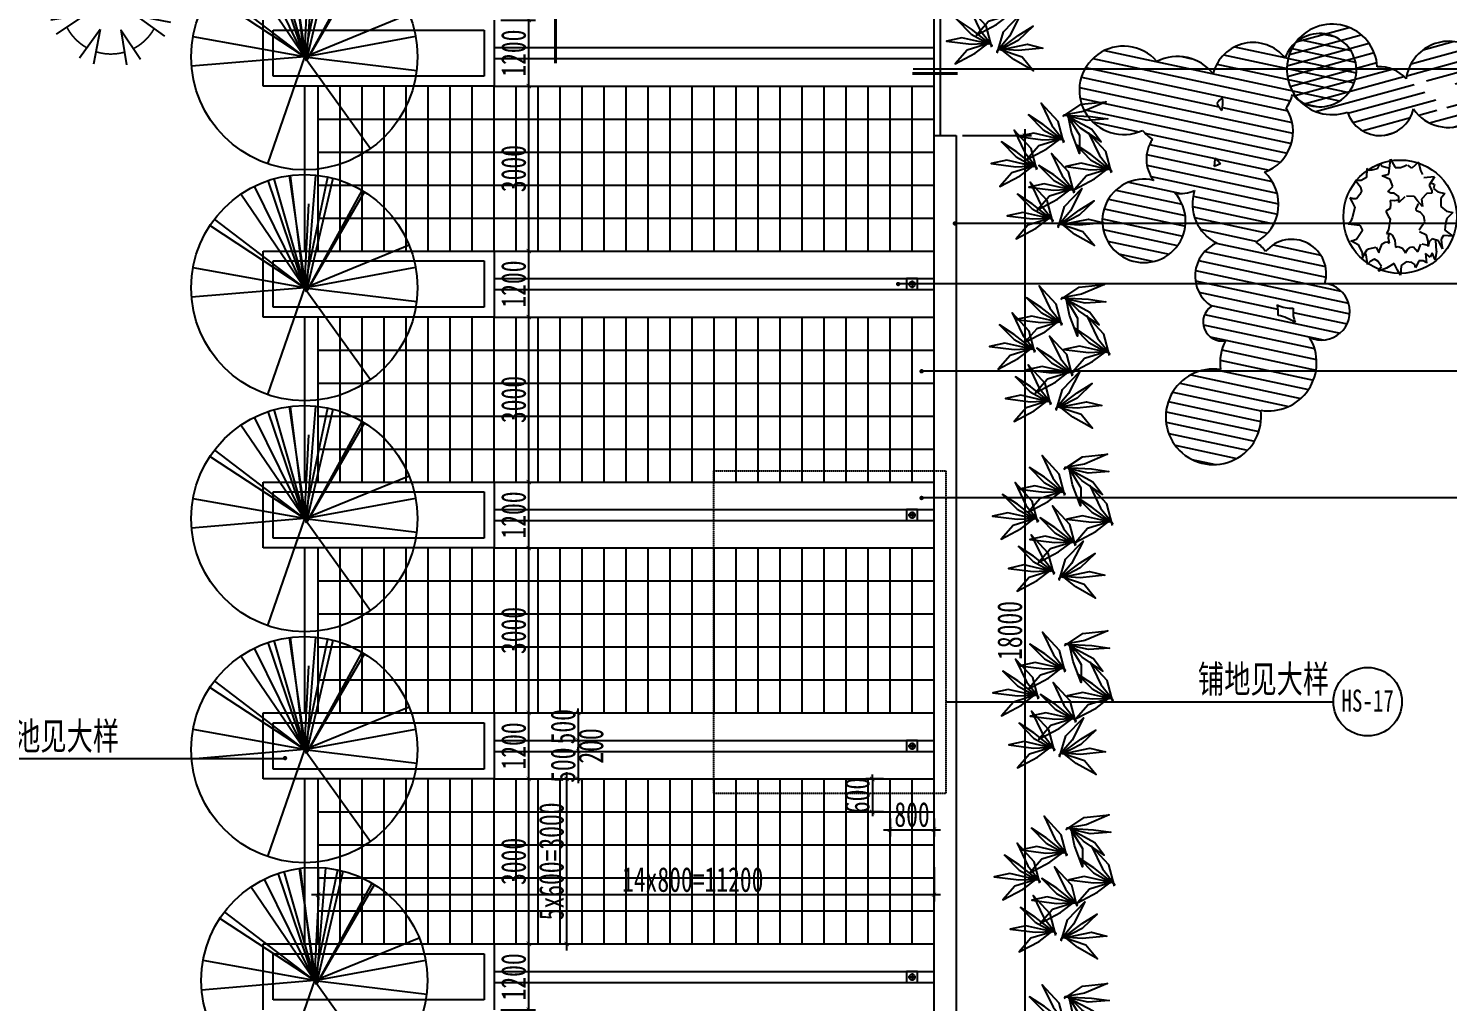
# Model space of a CAD drawing. Extents: x 225307 to 340959, y 27372 to 84205.
# Drawn here: x 238249 to 264059, y 50151 to 67851 of the extents above; entities that cross this region are included whole.
import ezdxf
from ezdxf.enums import TextEntityAlignment as Align

# ---------------------------------------------------------------- set-up
doc = ezdxf.new("R2010")
doc.units = 0
doc.header["$MEASUREMENT"] = 0
for name, pattern in [('CONTINOUS', [0]), ('DASHED', [0.75, 0.5, -0.25]), ('DASHED2', [0.375, 0.25, -0.125])]:
    doc.linetypes.add(name, pattern=pattern)
doc.layers.get('0').update_dxf_attribs({"linetype": 'CONTINUOUS'})
doc.layers.get('DEFPOINTS').update_dxf_attribs({"linetype": 'DASHED'})
for name, color, linetype in [('3', 7, 'CONTINUOUS'), ('4', 4, 'CONTINUOUS'), ('A绿-1', 94, 'CONTINUOUS'), ('DIM1', 4, 'CONTINUOUS'), ('JU', 4, 'CONTINUOUS'), ('LAYER4', 4, 'CONTINUOUS'), ('PH', 8, 'CONTINUOUS'), ('TOILET', 133, 'CONTINUOUS'), ('TREE', 3, 'CONTINUOUS'), ('TREE1', 93, 'CONTINUOUS'), ('道路', 3, 'CONTINUOUS')]:
    doc.layers.add(name, color=color, linetype=linetype)
doc.styles.add('DIM_FONT', font='@SimSun.ttf', dxfattribs={"width": 0.8})
doc.styles.add('宋体', font='SimSun.ttf', dxfattribs={"width": 0.7})
doc.dimstyles.new('NORMAL', dxfattribs={"dimtxt": 300, "dimasz": 1, "dimexe": 250, "dimexo": 300, "dimgap": 150, "dimtad": 1, "dimdec": 0, "dimzin": 0, "dimtxsty": 'DIM_FONT', "dimblk": '_DIMX', "dimblk1": 'ARCHTICK', "dimblk2": 'ARCHTICK', "dimcen": 0.09, "dimdle": 20, "dimclrd": 4, "dimclre": 4, "dimclrt": 7, "dimazin": 3, "dimtfac": 1, "dimtdec": 0, "dimtix": 1, "dimtmove": 0, "dimatfit": 3, "dimtolj": 1, "dimtzin": 0})

# ---------------------------------------------------------------- blocks, each defined once
blk = doc.blocks.new('_ARCHTICK')
at = {"color": 0, "linetype": 'BYBLOCK', "const_width": 0.15}
blk.add_lwpolyline([(-0.5, -0.5), (0.5, 0.5)], dxfattribs=at)
blk = doc.blocks.new('*D113')
at = {"color": 8, "linetype": 'BYBLOCK'}
for p, q in [((246839, 68001), (247469, 68001)), ((247349, 66681), (247349, 68121)), ((246839, 66801), (247469, 66801))]:
    blk.add_line(p, q, dxfattribs=at)
at = {"layer": 'DEFPOINTS', "color": 0, "linetype": 'BYBLOCK'}
for p in [(246719, 68001, 7947), (247349, 68001), (246719, 66801, 7947)]:
    blk.add_point(p, dxfattribs=at)
at = {"color": 8, "linetype": 'BYBLOCK', "xscale": 80, "yscale": 80, "zscale": 80}
for p, rotation in [((247349, 68001), 90), ((247349, 66801), 270)]:
    blk.add_blockref('_ARCHTICK', p, dxfattribs=dict(at, rotation=rotation))
at = {"color": 4, "linetype": 'BYBLOCK', "insert": (247074, 67401), "char_height": 450, "attachment_point": 5, "rotation": 90, "style": '宋体'}
blk.add_mtext('\\A1;1200', dxfattribs=at)
blk = doc.blocks.new('_DIMX')
blk.add_line((-150, 0), (150, 0))
at = {"const_width": 50}
blk.add_lwpolyline([(-70, -70), (70, 70)], dxfattribs=at)
blk = doc.blocks.new('*D114')
at = {"color": 8, "linetype": 'BYBLOCK'}
for p, q in [((247349, 63681), (247349, 66921)), ((246839, 66801), (247469, 66801)), ((246839, 63801), (247469, 63801))]:
    blk.add_line(p, q, dxfattribs=at)
at = {"layer": 'DEFPOINTS', "color": 0, "linetype": 'BYBLOCK'}
for p in [(246719, 66801, 7947), (247349, 66801), (246719, 63801, 7947)]:
    blk.add_point(p, dxfattribs=at)
at = {"color": 8, "linetype": 'BYBLOCK', "xscale": 80, "yscale": 80, "zscale": 80}
for p, rotation in [((247349, 66801), 90), ((247349, 63801), 270)]:
    blk.add_blockref('_ARCHTICK', p, dxfattribs=dict(at, rotation=rotation))
at = {"color": 4, "linetype": 'BYBLOCK', "insert": (247074, 65301), "char_height": 450, "attachment_point": 5, "rotation": 90, "style": '宋体'}
blk.add_mtext('\\A1;3000', dxfattribs=at)
blk = doc.blocks.new('*D115')
at = {"color": 8, "linetype": 'BYBLOCK'}
for p, q in [((246839, 63801), (247469, 63801)), ((247349, 62481), (247349, 63921)), ((246839, 62601), (247469, 62601))]:
    blk.add_line(p, q, dxfattribs=at)
at = {"layer": 'DEFPOINTS', "color": 0, "linetype": 'BYBLOCK'}
for p in [(246719, 63801, 7947), (247349, 63801), (246719, 62601, 7947)]:
    blk.add_point(p, dxfattribs=at)
at = {"color": 8, "linetype": 'BYBLOCK', "xscale": 80, "yscale": 80, "zscale": 80}
for p, rotation in [((247349, 63801), 90), ((247349, 62601), 270)]:
    blk.add_blockref('_ARCHTICK', p, dxfattribs=dict(at, rotation=rotation))
at = {"color": 4, "linetype": 'BYBLOCK', "insert": (247074, 63201), "char_height": 450, "attachment_point": 5, "rotation": 90, "style": '宋体'}
blk.add_mtext('\\A1;1200', dxfattribs=at)
blk = doc.blocks.new('*D123')
at = {"color": 8, "linetype": 'BYBLOCK'}
for p, q in [((253919, 53481), (253919, 53157)), ((254719, 53481), (254719, 53157)), ((253799, 53277), (254839, 53277))]:
    blk.add_line(p, q, dxfattribs=at)
at = {"layer": 'DEFPOINTS', "color": 0, "linetype": 'BYBLOCK'}
for p in [(253919, 53601, 7947), (254719, 53601, 7947), (254719, 53277)]:
    blk.add_point(p, dxfattribs=at)
at = {"color": 8, "linetype": 'BYBLOCK', "xscale": 80, "yscale": 80, "zscale": 80, "rotation": 180}
blk.add_blockref('_ARCHTICK', (253919, 53277), dxfattribs=at)
at = {"color": 8, "linetype": 'BYBLOCK', "xscale": 80, "yscale": 80, "zscale": 80}
blk.add_blockref('_ARCHTICK', (254719, 53277), dxfattribs=at)
at = {"color": 4, "linetype": 'BYBLOCK', "insert": (254319, 53552), "char_height": 450, "attachment_point": 5, "style": '宋体'}
blk.add_mtext('\\A1;800', dxfattribs=at)
blk = doc.blocks.new('*D124')
at = {"color": 8, "linetype": 'BYBLOCK'}
for p, q in [((248249, 54701), (248249, 54781)), ((248058, 54701), (248369, 54701)), ((248249, 54701), (248249, 54201)), ((248058, 54201), (248369, 54201)), ((248249, 54201), (248249, 54121))]:
    blk.add_line(p, q, dxfattribs=at)
at = {"layer": 'DEFPOINTS', "color": 0, "linetype": 'BYBLOCK'}
for p in [(247938, 54701, 7947), (247938, 54201, 7947), (248249, 54201)]:
    blk.add_point(p, dxfattribs=at)
at = {"color": 8, "linetype": 'BYBLOCK', "xscale": 80, "yscale": 80, "zscale": 80}
for p, rotation in [((248249, 54701), 270), ((248249, 54201), 90)]:
    blk.add_blockref('_ARCHTICK', p, dxfattribs=dict(at, rotation=rotation))
at = {"color": 4, "linetype": 'BYBLOCK', "insert": (247974, 54451), "char_height": 450, "attachment_point": 5, "rotation": 90, "style": '宋体'}
blk.add_mtext('\\A1;500', dxfattribs=at)
blk = doc.blocks.new('*D125')
at = {"color": 8, "linetype": 'BYBLOCK'}
for p, q in [((248249, 55021), (248249, 54581)), ((248058, 54901), (248369, 54901)), ((248058, 54701), (248369, 54701))]:
    blk.add_line(p, q, dxfattribs=at)
at = {"layer": 'DEFPOINTS', "color": 0, "linetype": 'BYBLOCK'}
for p in [(247938, 54901, 7947), (247938, 54701, 7947), (248249, 54701)]:
    blk.add_point(p, dxfattribs=at)
at = {"color": 8, "linetype": 'BYBLOCK', "xscale": 80, "yscale": 80, "zscale": 80}
for p, rotation in [((248249, 54901), 90), ((248249, 54701), 270)]:
    blk.add_blockref('_ARCHTICK', p, dxfattribs=dict(at, rotation=rotation))
at = {"color": 4, "linetype": 'BYBLOCK', "insert": (248482, 54801), "char_height": 450, "attachment_point": 5, "rotation": 90, "style": '宋体'}
blk.add_mtext('\\A1;200', dxfattribs=at)
blk = doc.blocks.new('*D126')
at = {"color": 8, "linetype": 'BYBLOCK'}
for p, q in [((248001, 55401), (248369, 55401)), ((248249, 55401), (248249, 55481)), ((248249, 55401), (248249, 54901)), ((248058, 54901), (248369, 54901)), ((248249, 54901), (248249, 54821))]:
    blk.add_line(p, q, dxfattribs=at)
at = {"layer": 'DEFPOINTS', "color": 0, "linetype": 'BYBLOCK'}
for p in [(247881, 55401, 7947), (247938, 54901, 7947), (248249, 54901)]:
    blk.add_point(p, dxfattribs=at)
at = {"color": 8, "linetype": 'BYBLOCK', "xscale": 80, "yscale": 80, "zscale": 80}
for p, rotation in [((248249, 55401), 270), ((248249, 54901), 90)]:
    blk.add_blockref('_ARCHTICK', p, dxfattribs=dict(at, rotation=rotation))
at = {"color": 4, "linetype": 'BYBLOCK', "insert": (247974, 55151), "char_height": 450, "attachment_point": 5, "rotation": 90, "style": '宋体'}
blk.add_mtext('\\A1;500', dxfattribs=at)
blk = doc.blocks.new('*D127')
at = {"color": 8, "linetype": 'BYBLOCK'}
for p, q in [((247959, 54201), (248157, 54201)), ((248037, 54321), (248037, 51081)), ((247959, 51201), (248157, 51201))]:
    blk.add_line(p, q, dxfattribs=at)
at = {"layer": 'DEFPOINTS', "color": 0, "linetype": 'BYBLOCK'}
for p in [(247839, 54201, 7947), (247839, 51201, 7947), (248037, 51201)]:
    blk.add_point(p, dxfattribs=at)
at = {"color": 8, "linetype": 'BYBLOCK', "xscale": 80, "yscale": 80, "zscale": 80}
for p, rotation in [((248037, 54201), 90), ((248037, 51201), 270)]:
    blk.add_blockref('_ARCHTICK', p, dxfattribs=dict(at, rotation=rotation))
at = {"color": 4, "linetype": 'BYBLOCK', "insert": (247762, 52701), "char_height": 450, "attachment_point": 5, "rotation": 90, "style": '宋体'}
blk.add_mtext('\\A1;5x600=3000', dxfattribs=at)
blk = doc.blocks.new('*D128')
at = {"color": 8, "linetype": 'BYBLOCK'}
for p, q in [((253799, 54201), (253478, 54201)), ((253598, 54201), (253598, 54281)), ((253598, 54201), (253598, 53601)), ((253799, 53601), (253478, 53601)), ((253598, 53601), (253598, 53521))]:
    blk.add_line(p, q, dxfattribs=at)
at = {"layer": 'DEFPOINTS', "color": 0, "linetype": 'BYBLOCK'}
for p in [(253919, 54201, 7947), (253598, 53601), (253919, 53601, 7947)]:
    blk.add_point(p, dxfattribs=at)
at = {"color": 8, "linetype": 'BYBLOCK', "xscale": 80, "yscale": 80, "zscale": 80}
for p, rotation in [((253598, 54201), 270), ((253598, 53601), 90)]:
    blk.add_blockref('_ARCHTICK', p, dxfattribs=dict(at, rotation=rotation))
at = {"color": 4, "linetype": 'BYBLOCK', "insert": (253323, 53901), "char_height": 450, "attachment_point": 5, "rotation": 90, "style": '宋体'}
blk.add_mtext('\\A1;600', dxfattribs=at)
blk = doc.blocks.new('*D129')
at = {"color": 8, "linetype": 'BYBLOCK'}
for p, q in [((247349, 58281), (247349, 59721)), ((246839, 59601), (247469, 59601)), ((246839, 58401), (247469, 58401))]:
    blk.add_line(p, q, dxfattribs=at)
at = {"layer": 'DEFPOINTS', "color": 0, "linetype": 'BYBLOCK'}
for p in [(246719, 59601, 7947), (247349, 59601), (246719, 58401, 7947)]:
    blk.add_point(p, dxfattribs=at)
at = {"color": 8, "linetype": 'BYBLOCK', "xscale": 80, "yscale": 80, "zscale": 80}
for p, rotation in [((247349, 59601), 90), ((247349, 58401), 270)]:
    blk.add_blockref('_ARCHTICK', p, dxfattribs=dict(at, rotation=rotation))
at = {"color": 4, "linetype": 'BYBLOCK', "insert": (247074, 59001), "char_height": 450, "attachment_point": 5, "rotation": 90, "style": '宋体'}
blk.add_mtext('\\A1;1200', dxfattribs=at)
blk = doc.blocks.new('*D130')
at = {"color": 8, "linetype": 'BYBLOCK'}
for p, q in [((246839, 58401), (247469, 58401)), ((247349, 55281), (247349, 58521)), ((246839, 55401), (247469, 55401))]:
    blk.add_line(p, q, dxfattribs=at)
at = {"layer": 'DEFPOINTS', "color": 0, "linetype": 'BYBLOCK'}
for p in [(246719, 58401, 7947), (247349, 58401), (246719, 55401, 7947)]:
    blk.add_point(p, dxfattribs=at)
at = {"color": 8, "linetype": 'BYBLOCK', "xscale": 80, "yscale": 80, "zscale": 80}
for p, rotation in [((247349, 58401), 90), ((247349, 55401), 270)]:
    blk.add_blockref('_ARCHTICK', p, dxfattribs=dict(at, rotation=rotation))
at = {"color": 4, "linetype": 'BYBLOCK', "insert": (247074, 56901), "char_height": 450, "attachment_point": 5, "rotation": 90, "style": '宋体'}
blk.add_mtext('\\A1;3000', dxfattribs=at)
blk = doc.blocks.new('*D131')
at = {"color": 8, "linetype": 'BYBLOCK'}
for p, q in [((247349, 54081), (247349, 55521)), ((246839, 55401), (247469, 55401)), ((246839, 54201), (247469, 54201))]:
    blk.add_line(p, q, dxfattribs=at)
at = {"layer": 'DEFPOINTS', "color": 0, "linetype": 'BYBLOCK'}
for p in [(246719, 55401, 7947), (247349, 55401), (246719, 54201, 7947)]:
    blk.add_point(p, dxfattribs=at)
at = {"color": 8, "linetype": 'BYBLOCK', "xscale": 80, "yscale": 80, "zscale": 80}
for p, rotation in [((247349, 55401), 90), ((247349, 54201), 270)]:
    blk.add_blockref('_ARCHTICK', p, dxfattribs=dict(at, rotation=rotation))
at = {"color": 4, "linetype": 'BYBLOCK', "insert": (247074, 54801), "char_height": 450, "attachment_point": 5, "rotation": 90, "style": '宋体'}
blk.add_mtext('\\A1;1200', dxfattribs=at)
blk = doc.blocks.new('*D132')
at = {"color": 8, "linetype": 'BYBLOCK'}
for p, q in [((246839, 54201), (247469, 54201)), ((247349, 51081), (247349, 54321)), ((246839, 51201), (247469, 51201))]:
    blk.add_line(p, q, dxfattribs=at)
at = {"layer": 'DEFPOINTS', "color": 0, "linetype": 'BYBLOCK'}
for p in [(246719, 54201, 7947), (247349, 54201), (246719, 51201, 7947)]:
    blk.add_point(p, dxfattribs=at)
at = {"color": 8, "linetype": 'BYBLOCK', "xscale": 80, "yscale": 80, "zscale": 80}
for p, rotation in [((247349, 54201), 90), ((247349, 51201), 270)]:
    blk.add_blockref('_ARCHTICK', p, dxfattribs=dict(at, rotation=rotation))
at = {"color": 4, "linetype": 'BYBLOCK', "insert": (247074, 52701), "char_height": 450, "attachment_point": 5, "rotation": 90, "style": '宋体'}
blk.add_mtext('\\A1;3000', dxfattribs=at)
blk = doc.blocks.new('*D133')
at = {"color": 8, "linetype": 'BYBLOCK'}
for p, q in [((246839, 51201), (247469, 51201)), ((247349, 49881), (247349, 51321)), ((246839, 50001), (247469, 50001))]:
    blk.add_line(p, q, dxfattribs=at)
at = {"layer": 'DEFPOINTS', "color": 0, "linetype": 'BYBLOCK'}
for p in [(246719, 51201, 7947), (247349, 51201), (246719, 50001, 7947)]:
    blk.add_point(p, dxfattribs=at)
at = {"color": 8, "linetype": 'BYBLOCK', "xscale": 80, "yscale": 80, "zscale": 80}
for p, rotation in [((247349, 51201), 90), ((247349, 50001), 270)]:
    blk.add_blockref('_ARCHTICK', p, dxfattribs=dict(at, rotation=rotation))
at = {"color": 4, "linetype": 'BYBLOCK', "insert": (247074, 50601), "char_height": 450, "attachment_point": 5, "rotation": 90, "style": '宋体'}
blk.add_mtext('\\A1;1200', dxfattribs=at)
blk = doc.blocks.new('*D134')
at = {"color": 8, "linetype": 'BYBLOCK'}
for p, q in [((247349, 59481), (247349, 62721)), ((246839, 62601), (247469, 62601)), ((246839, 59601), (247469, 59601))]:
    blk.add_line(p, q, dxfattribs=at)
at = {"layer": 'DEFPOINTS', "color": 0, "linetype": 'BYBLOCK'}
for p in [(246719, 62601, 7947), (247349, 62601), (246719, 59601, 7947)]:
    blk.add_point(p, dxfattribs=at)
at = {"color": 8, "linetype": 'BYBLOCK', "xscale": 80, "yscale": 80, "zscale": 80}
for p, rotation in [((247349, 62601), 90), ((247349, 59601), 270)]:
    blk.add_blockref('_ARCHTICK', p, dxfattribs=dict(at, rotation=rotation))
at = {"color": 4, "linetype": 'BYBLOCK', "insert": (247074, 61101), "char_height": 450, "attachment_point": 5, "rotation": 90, "style": '宋体'}
blk.add_mtext('\\A1;3000', dxfattribs=at)
blk = doc.blocks.new('*D135')
at = {"color": 8, "linetype": 'BYBLOCK'}
for p, q in [((255239, 65901), (256493, 65901)), ((256373, 66021), (256373, 47781)), ((255239, 47901), (256493, 47901))]:
    blk.add_line(p, q, dxfattribs=at)
at = {"layer": 'DEFPOINTS', "color": 0, "linetype": 'BYBLOCK'}
for p in [(255119, 65901), (255119, 47901), (256373, 47901)]:
    blk.add_point(p, dxfattribs=at)
at = {"color": 8, "linetype": 'BYBLOCK', "xscale": 80, "yscale": 80, "zscale": 80}
for p, rotation in [((256373, 65901), 90), ((256373, 47901), 270)]:
    blk.add_blockref('_ARCHTICK', p, dxfattribs=dict(at, rotation=rotation))
at = {"color": 4, "linetype": 'BYBLOCK', "insert": (256098, 56901), "char_height": 450, "attachment_point": 5, "rotation": 90, "style": '宋体'}
blk.add_mtext('\\A1;18000', dxfattribs=at)
blk = doc.blocks.new('*D136')
at = {"color": 8, "linetype": 'BYBLOCK'}
for p, q in [((243519, 52581), (243519, 51974)), ((254719, 52595), (254719, 51974)), ((254839, 52094), (243399, 52094))]:
    blk.add_line(p, q, dxfattribs=at)
at = {"layer": 'DEFPOINTS', "color": 0, "linetype": 'BYBLOCK'}
for p in [(243519, 52701, 520), (254719, 52715), (243519, 52094)]:
    blk.add_point(p, dxfattribs=at)
at = {"color": 8, "linetype": 'BYBLOCK', "xscale": 80, "yscale": 80, "zscale": 80, "rotation": 180}
blk.add_blockref('_ARCHTICK', (243519, 52094), dxfattribs=at)
at = {"color": 8, "linetype": 'BYBLOCK', "xscale": 80, "yscale": 80, "zscale": 80}
blk.add_blockref('_ARCHTICK', (254719, 52094), dxfattribs=at)
at = {"color": 4, "linetype": 'BYBLOCK', "insert": (250331, 52369), "char_height": 450, "attachment_point": 5, "style": '宋体'}
blk.add_mtext('\\A1;14x800=11200', dxfattribs=at)
blk = doc.blocks.new('A$C015F62C0')
at = {"layer": 'TREE', "color": 116}
for points in [[(768, 2361), (957, 2716), (1337, 2972), (1052, 2618), (769, 2393), (1208, 2599), (1510, 2709), (1190, 2506), (837, 2409), (1341, 2406), (1601, 2282), (1151, 2329), (826, 2422), (1196, 2204), (1351, 1912), (1041, 2184), (841, 2425)], [(1008, 1947), (734, 2242), (301, 2392), (668, 2123), (999, 1978), (522, 2064), (202, 2092), (563, 1979), (929, 1975), (443, 1843), (223, 1657), (646, 1818), (937, 1991), (635, 1685), (559, 1364), (790, 1706), (921, 1991)], [(2028, 1874), (1754, 2169), (1321, 2319), (1688, 2050), (2019, 1905), (1542, 1991), (1222, 2020), (1583, 1907), (1949, 1903), (1463, 1770), (1243, 1584), (1666, 1746), (1957, 1918), (1655, 1613), (1580, 1291), (1810, 1633), (1941, 1918)], [(807, 1283), (533, 1578), (100, 1728), (466, 1459), (798, 1314), (320, 1400), (0, 1429), (362, 1316), (728, 1312), (242, 1180), (22, 993), (445, 1155), (735, 1328), (433, 1022), (358, 700), (589, 1043), (720, 1327)], [(1608, 1229), (1334, 1524), (901, 1673), (1267, 1405), (1599, 1259), (1121, 1346), (801, 1374), (1163, 1261), (1529, 1257), (1043, 1125), (823, 939), (1246, 1100), (1536, 1273), (1235, 967), (1159, 646), (1390, 988), (1521, 1273)], [(1645, 535), (1563, 929), (1690, 1369), (1698, 914), (1625, 560), (1831, 999), (1992, 1277), (1875, 917), (1667, 615), (2056, 936), (2335, 1008), (1959, 756), (1650, 619), (2074, 689), (2380, 564), (1968, 574), (1660, 631)], [(1511, 583), (1236, 878), (803, 1028), (1170, 759), (1502, 614), (1024, 700), (704, 729), (1066, 616), (1432, 612), (945, 479), (726, 293), (1149, 455), (1439, 627), (1137, 322), (1062, 0), (1292, 342), (1423, 627)]]:
    blk.add_lwpolyline(points, dxfattribs=at)
blk = doc.blocks.new('TREE1')
at = {"layer": 'TREE', "ltscale": 200}
for p, q in [((197, 118), (958, 4309)), ((197, 118), (-2794, 3151)), ((197, 118), (4336, 1122)), ((197, 118), (-4060, -22)), ((197, 118), (-3825, -1286)), ((197, 118), (-3452, -2079)), ((100, 256), (-1487, -3794)), ((100, 256), (-1393, -3833)), ((100, 256), (-246, -4118)), ((197, 118), (-38, -4135)), ((100, 256), (424, -4135)), ((100, 256), (1951, -3763)), ((100, 256), (1398, -3968)), ((197, 118), (1366, -3977)), ((197, 118), (2162, -3661)), ((197, 118), (2642, -3369)), ((197, 118), (3937, -1920)), ((197, 118), (4071, -1651)), ((197, 118), (519, -3021)), ((197, 118), (4455, 17)), ((197, 118), (3103, -2995))]:
    blk.add_line(p, q, dxfattribs=at)
blk.add_circle((197, 118), 4259, dxfattribs=at)
blk = doc.blocks.new('T-7')
at = {"layer": 'TREE', "ltscale": 200, "xscale": 0.4020618556701031, "yscale": 0.4020618556701031, "zscale": 0.4020618556701031, "rotation": 199.2879054791862}
blk.add_blockref('TREE1', (4, 110), dxfattribs=at)
blk = doc.blocks.new('A$C2CEB34E2')
at = {"layer": 'TREE1', "xscale": 1.32, "yscale": 1.32, "zscale": 1.32}
blk.add_blockref('T-7', (2330, 2206), dxfattribs=at)
blk = doc.blocks.new('A$C01B515A7')
at = {"layer": '3', "color": 8}
for p, q in [((409, 204, 17315), (0, 204, 17315)), ((204, 409, 17315), (204, 0, 17315))]:
    blk.add_line(p, q, dxfattribs=at)
blk.add_circle((204, 204, 17315), 154, dxfattribs=at)
blk = doc.blocks.new('A$C434820D8')
at = {"layer": 'PH', "color": 2, "linetype": 'CONTINOUS', "const_width": 10}
blk.add_lwpolyline([(5, 10, 1), (15, 10, 1)], format="xyb", close=True, dxfattribs=at)
blk = doc.blocks.new('树-枫1')
for p, q in [((0, 412), (-115, 935)), ((0, 412), (115, 935)), ((-291, 291), (-580, 742)), ((291, 291), (580, 742)), ((-291, 291), (-742, 580)), ((291, 291), (742, 580)), ((-412, 0), (-935, 115)), ((-412, 0), (-935, -115)), ((412, 0), (935, 115)), ((412, 0), (935, -115)), ((-291, -291), (-742, -580)), ((-291, -291), (-580, -742)), ((0, -412), (-115, -935)), ((0, -412), (115, -935)), ((291, -291), (580, -742)), ((291, -291), (742, -580))]:
    blk.add_line(p, q)
at = {"const_width": 25}
for points in [[(-74, 746, 0.148333), (-476, 580, 0.148333)], [(476, 580, 0.148333), (74, 746)], [(-580, 476, 0.148333), (-746, 74, 0.148333)], [(746, 74, 0.148333), (580, 476, 0.148333)], [(-746, -74, 0.148333), (-580, -476, 0.148333)], [(580, -476, 0.148333), (746, -74, 0.148333)], [(-476, -580, 0.148333), (-74, -746, 0.148333)], [(74, -746, 0.148333), (476, -580, 0.148333)]]:
    blk.add_lwpolyline(points, format="xyb", dxfattribs=at)
blk.add_circle((0, 0), 82.3)
blk = doc.blocks.new('039')
at = {"layer": 'A绿-1', "color": 0}
for p, q in [((-395, 756), (-338, 882)), ((-338, 882), (-256, 786)), ((-101, 756), (11, 847)), ((11, 847), (60, 968)), ((60, 968), (155, 831)), ((372, 746), (518, 880)), ((518, 880), (467, 705)), ((-729, 536), (-710, 740)), ((-704, 746), (-562, 610)), ((-609, 644), (-562, 715)), ((-562, 610), (-442, 644)), ((-555, 715), (-480, 685)), ((-480, 685), (-395, 756)), ((-442, 644), (-397, 637)), ((-397, 637), (-404, 533)), ((-385, 665), (-385, 665)), ((-256, 786), (-101, 756)), ((155, 831), (245, 782)), ((245, 782), (372, 746)), ((467, 705), (533, 644)), ((552, 584), (495, 472)), ((533, 644), (618, 634)), ((722, 634), (552, 584)), ((618, 634), (722, 634)), ((-1044, 492), (-877, 498)), ((-1044, 492), (-951, 338)), ((-951, 338), (-1027, 270)), ((-877, 498), (-792, 523)), ((-404, 533), (-319, 411)), ((-404, 533), (-404, 533)), ((-300, 330), (-395, 279)), ((-319, 411), (-168, 401)), ((-168, 401), (-300, 330)), ((-215, 320), (-243, 330)), ((-149, 269), (-215, 320)), ((-63, 340), (-111, 269)), ((22, 391), (-63, 340)), ((126, 391), (22, 391)), ((268, 249), (126, 391)), ((401, 371), (306, 249)), ((523, 381), (401, 371)), ((495, 472), (542, 401)), ((628, 360), (523, 381)), ((749, 509), (531, 534)), ((542, 401), (628, 360)), ((552, 249), (599, 360)), ((749, 509), (909, 451)), ((839, 363), (752, 283)), ((752, 283), (944, 270)), ((909, 451), (764, 419)), ((764, 419), (839, 363)), ((-1209, -39), (-1029, 22)), ((-1020, 195), (-1039, 256)), ((-1029, 22), (-1010, 124)), ((-1010, 124), (-1020, 195)), ((-395, 279), (-432, 134)), ((-425, 97), (-338, -39)), ((-111, 269), (-149, 269)), ((690, 140), (554, 233)), ((571, 22), (571, 63)), ((608, -49), (571, 22)), ((572, 72), (690, 140)), ((884, 215), (869, 127)), ((869, 127), (993, 35)), ((927, 40), (873, -15)), ((927, 265), (884, 215)), ((993, 35), (927, 40)), ((-1086, -79), (-1209, -39)), ((-1096, -231), (-1162, -262)), ((-1162, -262), (-1067, -333)), ((-1039, -110), (-1096, -231)), ((-982, -110), (-1086, -79)), ((-925, -130), (-982, -110)), ((-916, -262), (-925, -130)), ((-812, -120), (-916, -262)), ((-670, -99), (-812, -120)), ((-812, -120), (-812, -120)), ((-594, -211), (-670, -99)), ((-670, -99), (-670, -99)), ((-547, -160), (-594, -211)), ((-537, -99), (-547, -160)), ((-452, -18), (-537, -99)), ((-338, -39), (-452, -18)), ((-386, -120), (-405, -201)), ((-405, -201), (-338, -211)), ((-386, -49), (-386, -120)), ((-338, -39), (-338, -39)), ((-338, -211), (-253, -231)), ((-253, -231), (-215, -323)), ((-102, -292), (-45, -272)), ((-45, -272), (154, -343)), ((268, -292), (362, -262)), ((362, -262), (381, -262)), ((381, -262), (514, -272)), ((514, -221), (561, -140)), ((514, -272), (514, -221)), ((561, -140), (608, -120)), ((665, -99), (608, -49)), ((608, -120), (665, -99)), ((873, -15), (838, -119)), ((838, -119), (896, -231)), ((896, -231), (1079, -277)), ((1079, -277), (970, -319)), ((-1067, -495), (-1115, -536)), ((-1115, -536), (-944, -576)), ((-1067, -333), (-1067, -444)), ((-1067, -444), (-1067, -495)), ((-215, -323), (-168, -312)), ((-168, -312), (-102, -292)), ((154, -343), (220, -394)), ((220, -394), (230, -333)), ((230, -333), (268, -292)), ((305, -373), (239, -343)), ((315, -373), (305, -373)), ((419, -373), (315, -373)), ((381, -414), (419, -373)), ((381, -454), (381, -414)), ((400, -515), (381, -454)), ((523, -596), (400, -515)), ((970, -319), (826, -361)), ((826, -361), (892, -523)), ((892, -523), (919, -690)), ((-944, -576), (-906, -688)), ((-906, -688), (-925, -789)), ((-925, -799), (-783, -728)), ((-925, -789), (-925, -799)), ((-783, -728), (-698, -718)), ((-698, -718), (-641, -769)), ((-641, -769), (-566, -850)), ((447, -647), (561, -617)), ((447, -799), (447, -647)), ((457, -830), (447, -799)), ((580, -941), (457, -830)), ((561, -617), (523, -596)), ((725, -665), (670, -724)), ((670, -724), (698, -819)), ((698, -819), (748, -882)), ((838, -615), (725, -665)), ((919, -690), (838, -615)), ((-575, -911), (-613, -972)), ((-613, -972), (-518, -941)), ((-566, -850), (-575, -911)), ((-518, -941), (-405, -911)), ((-405, -911), (-215, -1002)), ((-405, -911), (-405, -911)), ((-215, -1002), (-158, -1043)), ((-158, -1043), (-111, -1104)), ((-111, -1104), (-45, -880)), ((-45, -880), (69, -850)), ((69, -850), (220, -1002)), ((220, -1114), (324, -982)), ((220, -1002), (239, -1093)), ((239, -1093), (220, -1114)), ((324, -982), (504, -941)), ((504, -941), (608, -951)), ((558, -870), (526, -878)), ((690, -874), (558, -870)), ((608, -951), (580, -941)), ((748, -882), (690, -874))]:
    blk.add_line(p, q, dxfattribs=at)
at = {"layer": 'A绿-1', "color": 0, "width": 0.8, "flags": 9}
for tag, p in [('XSIZE', (-357, 9)), ('XSIZE', (-141, 276)), ('YSIZE', (286, 245)), ('YSIZE', (251, -352))]:
    blk.add_attdef(tag, p, '', height=0.396, dxfattribs=at)
blk = doc.blocks.new('A$C1B213599')
at = {"layer": 'A绿-1'}
blk.add_blockref('039', (1209, 1114), dxfattribs=at)
blk = doc.blocks.new('A$C7FDB0BB0')
at = {"layer": 'TOILET', "color": 4, "xscale": 0.4, "yscale": 0.4, "zscale": 0.4}
blk.add_blockref('A$C1B213599', (0, 0), dxfattribs=at)
blk = doc.blocks.new('A$C5DEB3F6D')
at = {"layer": 'JU', "color": 3}
blk.add_circle((859, 883), 859, dxfattribs=at)
at = {"layer": 'JU', "color": 3, "xscale": 1.92, "yscale": 1.92, "zscale": 1.92, "rotation": 309}
blk.add_blockref('A$C7FDB0BB0', (-321, 1066), dxfattribs=at)

msp = doc.modelspace()

# ---------------------------------------------------------------- hatches: boundary and pattern name
at = {"layer": 'LAYER4'}
h = msp.add_hatch(dxfattribs=at)
h.set_pattern_fill('ANSI31', color=116, scale=1500, angle=-29.63931, style=0)
h.set_pattern_definition([(15.36069, (-2090478.04, -7165.83), (-49.667737, 180.802007), [])])
edge = h.paths.add_edge_path()
edge.add_arc((261958.5, 67105.3), 823.3, 3.08997, 289.66496)
edge.add_arc((262829.7, 66526), 625.6, 198.25113, 346.99128)
edge.add_arc((264082.9, 66832.3), 783.7, 351.54879, 532.6835)
edge.add_arc((265067.7, 66127.6), 625.6, 179.25964, 372.94057)
edge.add_arc((264082.9, 66832.3), 783.7, 214.78962, 297.27498)
edge.add_arc((265710.5, 66892.5), 625.6, 266.96744, 552.94057)
edge.add_arc((262829.7, 66526), 625.6, 40.48184, 94.5038)
h = msp.add_hatch(dxfattribs=at)
h.set_pattern_fill('ANSI31', color=116, scale=1500, angle=-57.0886, style=0)
h.set_pattern_definition([(347.911399, (-1855367.06, 1074006.85), (39.267007, 183.342172), [])])
edge = h.paths.add_edge_path()
edge.add_arc((260519.2, 66846.7), 746.9, 38.30194, 166.08948)
edge.add_arc((259146.6, 66518), 823.3, 38.12353, 117.05116)
edge.add_arc((258165.9, 66723.4), 803.9, 41.04121, 295.30449)
edge.add_arc((259146.6, 66518), 823.3, 219.29454, 236.51998)
edge.add_arc((259205.6, 65473.5), 625.6, 145.10615, 218.18995)
edge.add_arc((258537.2, 64349.4), 758.1, 76.51939, 402.00132)
edge.add_arc((259205.6, 65473.5), 625.6, 260.33076, 293.84629)
edge.add_arc((260202.4, 64654.4), 783.7, 161.64464, 244.13)
edge.add_arc((260124.9, 63346.7), 658, 113.69429, 236.70935)
edge.add_arc((259958.1, 62511.4), 345.2, 124.275, 279.87849)
edge.add_arc((260799.4, 61772), 878.1, 152.95759, 188.34879)
edge.add_arc((259801.2, 60786.3), 868, 81.42447, 367.859)
edge.add_arc((260799.4, 61772), 878.1, 260.93469, 391.49508)
edge.add_arc((261764.4, 62699.8), 516.4, 245.24624, 443.01581)
edge.add_arc((261226.8, 63388.2), 625.6, 343.67597, 499.79559)
edge.add_arc((260229.2, 63443.8), 625.6, 33.82246, 56.41915)
edge.add_arc((260202.4, 64654.4), 783.7, 298.40381, 407.70625)
edge.add_arc((260459.2, 65974.8), 788.5, 290.07396, 392.97079)
edge.add_arc((260519.2, 66846.7), 746.9, 323.63869, 344.4924)
edge.add_arc((261734.4, 67091.7), 665.7, 221.90721, 520.88712)
edge = h.paths.add_edge_path(flags=16)
edge.add_arc((260364.6, 62676.2), 612.9, 355.87676, 373.79647)
edge.add_arc((261226.8, 63388.2), 625.6, 244.74178, 272.29572)
edge.add_arc((261764.4, 62699.8), 516.4, 172.95588, 202.49937)
edge.add_arc((260799.4, 61772), 878.1, 56.25053, 78.40492)
edge = h.paths.add_edge_path(flags=16)
edge.add_arc((260459.2, 65974.8), 788.5, 217.15661, 227.9168)
edge.add_arc((260202.4, 64654.4), 783.7, 110.28452, 119.53852)
edge.add_arc((259205.6, 65473.5), 625.6, 347.33686, 362.29641)
edge = h.paths.add_edge_path(flags=16)
edge.add_arc((259146.6, 66518), 823.3, 348.81001, 365.05707)
edge.add_arc((260459.2, 65974.8), 788.5, 128.65152, 139.14733)
edge.add_arc((260519.2, 66846.7), 746.9, 208.47944, 220.84406)

# ---------------------------------------------------------------- linework, layer by layer
at = {"layer": '3', "color": 1, "const_width": 50, "elevation": -2671}
for points in [[(247835.2, 67215.7), (247835.2, 68847.2), (246854.2, 68847.2)], [(255148.8, 67030.8), (254324.1, 67030.8), (254324.1, 67030.8)]]:
    msp.add_lwpolyline(points, dxfattribs=at)
at = {"layer": '3', "color": 1, "elevation": -7947}
for points in [[(254338.6, 67114.9), (267454.6, 67115.9)], [(254936.8, 55603.7), (261982.5, 55603.7)], [(242928, 54567.7), (237494.1, 54567.7)]]:
    msp.add_lwpolyline(points, dxfattribs=at)
at = {"layer": '3', "color": 1, "linetype": 'DASHED2', "elevation": -7947}
msp.add_lwpolyline([(254936.8, 53933.8), (250712.5, 53933.8), (250712.5, 59803.6), (254936.8, 59803.6)], close=True, dxfattribs=at)
at = {"layer": 'DIM1', "color": 1, "linetype": 'CONTINUOUS'}
msp.add_circle((262605.6, 55604.8, -7947), 623, dxfattribs=at)
at = {"layer": 'JU', "color": 3, "elevation": -4235.6}
for points in [[(254218.9, 63301), (254218.8, 63101), (254418.8, 63101), (254418.9, 63301), (254218.9, 63301)], [(254218.9, 59101), (254218.8, 58901), (254418.8, 58901), (254418.9, 59101), (254218.9, 59101)], [(254218.9, 54901), (254218.8, 54701), (254418.8, 54701), (254418.9, 54901), (254218.9, 54901)], [(254218.9, 50701), (254218.8, 50501), (254418.8, 50501), (254418.9, 50701), (254218.9, 50701)]]:
    msp.add_lwpolyline(points, dxfattribs=at)
at = {"layer": 'LAYER4', "color": 3}
for centre, radius, start, end in [((261958.5, 67105.3, 4067.6), 823.3, 3.08997, 289.66496), ((261734.4, 67091.7, 4067.6), 665.7, 221.90721, 160.88712), ((258165.9, 66723.4, 4067.6), 803.9, 41.04121, 295.30449), ((260519.2, 66846.7, 4067.6), 746.9, 38.30194, 166.08948), ((264082.9, 66832.3, 4067.6), 783.7, 351.54879, 172.6835), ((259146.6, 66518, 4067.6), 823.3, 38.12353, 117.05116), ((262829.7, 66526, 4067.6), 625.6, 40.48184, 94.5038), ((260459.2, 65974.8, 4067.6), 788.5, 128.65152, 139.14733), ((259146.6, 66518, 4067.6), 823.3, 348.81001, 5.05707), ((260519.2, 66846.7, 4067.6), 746.9, 323.63869, 344.4924), ((260519.2, 66846.7, 4067.6), 746.9, 208.47944, 220.84406), ((260459.2, 65974.8, 4067.6), 788.5, 290.07396, 32.97079), ((262829.7, 66526, 4067.6), 625.6, 198.25113, 346.99128), ((264082.9, 66832.3, 4067.6), 783.7, 214.78962, 297.27498), ((259146.6, 66518, 4067.6), 823.3, 219.29454, 236.51998), ((259205.6, 65473.5, 4067.6), 625.6, 145.10615, 218.18995), ((259205.6, 65473.5, 4067.6), 625.6, 347.33686, 2.29641), ((260202.4, 64654.4, 4067.6), 783.7, 110.28452, 119.53852), ((260459.2, 65974.8, 4067.6), 788.5, 217.15661, 227.9168), ((258537.2, 64349.4, 4067.6), 758.1, 76.51939, 42.00132), ((260202.4, 64654.4, 4067.6), 783.7, 298.40381, 47.70625), ((259205.6, 65473.5, 4067.6), 625.6, 260.33076, 293.84629), ((260202.4, 64654.4, 4067.6), 783.7, 161.64464, 244.13), ((261226.8, 63388.2, 4067.6), 625.6, 343.67597, 139.79559), ((260124.9, 63346.7, 4067.6), 658, 113.69429, 236.70935), ((260229.2, 63443.8, 4067.6), 625.6, 33.82246, 56.41915), ((261764.4, 62699.8, 4067.6), 516.4, 245.24624, 83.01581), ((259958.1, 62511.4, 4067.6), 345.2, 124.275, 279.87849), ((261226.8, 63388.2, 4067.6), 625.6, 244.74178, 272.29572), ((260364.6, 62676.2, 4067.6), 612.9, 355.87676, 13.79647), ((261764.4, 62699.8, 4067.6), 516.4, 172.95588, 202.49937), ((260799.4, 61772, 4067.6), 878.1, 56.25053, 78.40492), ((260799.4, 61772, 4067.6), 878.1, 260.93469, 31.49508), ((260799.4, 61772, 4067.6), 878.1, 152.95759, 188.34879), ((259801.2, 60786.3, 4067.6), 868, 81.42447, 7.859)]:
    msp.add_arc(centre, radius, start, end, dxfattribs=at)
at = {"layer": 'PH', "color": 4}
for p, q in [((254718.9, 65900.9, -7947), (254718.9, 69801, 1099.2)), ((254838.9, 65900.9, -7947), (254838.9, 69401, -5150.3)), ((242518.9, 66801), (242518.9, 68001)), ((246718.9, 68001), (246718.9, 66801)), ((246718.9, 66801), (242518.9, 66801)), ((243278.9, 63801, -5938.6), (243278.9, 66801, -5536.4)), ((243518.9, 63801, -5938.6), (243518.9, 66801, -5536.4)), ((246718.9, 66801), (254718.9, 66801)), ((242518.9, 63801), (246718.9, 63801)), ((242518.9, 62601), (242518.9, 63801)), ((246718.9, 63801), (254718.9, 63801)), ((246718.9, 63801), (246718.9, 62601)), ((246718.9, 62601), (242518.9, 62601)), ((243278.9, 59601, -6501.6), (243278.9, 62601, -6099.4)), ((243518.9, 59601, -6501.6), (243518.9, 62601, -6099.4)), ((246718.9, 62601), (254718.9, 62601)), ((242518.9, 59601), (246718.9, 59601)), ((242518.9, 58401), (242518.9, 59601)), ((246718.9, 59601), (246718.9, 58401)), ((246718.9, 59601), (254718.9, 59601)), ((246718.9, 58401), (242518.9, 58401)), ((243278.9, 55401, -7064.6), (243278.9, 58401, -6662.5)), ((243518.9, 55401, -7064.6), (243518.9, 58401, -6662.5)), ((246718.9, 58401), (254718.9, 58401)), ((242518.9, 54201), (242518.9, 55401)), ((242518.9, 55401), (246718.9, 55401)), ((246718.9, 55401), (246718.9, 54201)), ((246718.9, 55401), (254718.9, 55401)), ((246718.9, 54201), (242518.9, 54201)), ((243278.9, 51201, -7627.6), (243278.9, 54201, -7225.5)), ((243518.9, 51201, -7627.6), (243518.9, 54201, -7225.5)), ((246718.9, 54201), (254718.9, 54201)), ((242518.9, 51201), (246718.9, 51201)), ((242518.9, 50001), (242518.9, 51201)), ((246718.9, 51201), (254718.9, 51201)), ((246718.9, 51201), (246718.9, 50001))]:
    msp.add_line(p, q, dxfattribs=at)
at = {"layer": 'PH', "color": 8}
for p, q in [((242698.9, 67821), (246538.9, 67821)), ((242698.9, 66981), (242698.9, 67821)), ((246538.9, 67821), (246538.9, 66981)), ((246718.9, 67501), (254718.9, 67501)), ((246718.9, 67301), (254718.9, 67301)), ((246538.9, 66981), (242698.9, 66981)), ((243518.9, 63801, -5938.6), (243518.9, 66801, -5536.4)), ((243918.9, 63801), (243918.9, 66801)), ((244318.9, 63801), (244318.9, 66801)), ((244718.9, 63801), (244718.9, 66801)), ((245118.9, 63801), (245118.9, 66801)), ((245518.9, 63801), (245518.9, 66801)), ((245918.9, 63801), (245918.9, 66801)), ((246318.9, 63801), (246318.9, 66801)), ((246718.9, 63801), (246718.9, 66801)), ((247118.9, 63801), (247118.9, 66801)), ((247518.9, 63801), (247518.9, 66801)), ((247918.9, 63801), (247918.9, 66801)), ((248318.9, 63801), (248318.9, 66801)), ((248718.9, 63801), (248718.9, 66801)), ((249118.9, 63801), (249118.9, 66801)), ((249518.9, 63801), (249518.9, 66801)), ((249918.9, 63801), (249918.9, 66801)), ((250318.9, 63801), (250318.9, 66801)), ((250718.9, 63801), (250718.9, 66801)), ((251118.9, 63801), (251118.9, 66801)), ((251518.9, 63801), (251518.9, 66801)), ((251918.9, 63801), (251918.9, 66801)), ((252318.9, 63801), (252318.9, 66801)), ((252718.9, 63801), (252718.9, 66801)), ((253118.9, 63801), (253118.9, 66801)), ((253518.9, 63801), (253518.9, 66801)), ((253918.9, 63801), (253918.9, 66801)), ((254318.9, 63801), (254318.9, 66801)), ((243518.9, 66201), (254718.9, 66201)), ((243518.9, 65601), (254718.9, 65601)), ((243518.9, 65001), (254718.9, 65001)), ((243518.9, 64401), (254718.9, 64401)), ((242698.9, 63621), (246538.9, 63621)), ((242698.9, 62781), (242698.9, 63621)), ((246538.9, 63621), (246538.9, 62781)), ((246718.9, 63301), (254718.9, 63301)), ((246718.9, 63101), (254718.9, 63101)), ((246538.9, 62781), (242698.9, 62781)), ((243918.9, 59601), (243918.9, 62601)), ((244318.9, 59601), (244318.9, 62601)), ((244718.9, 59601), (244718.9, 62601)), ((245118.9, 59601), (245118.9, 62601)), ((245518.9, 59601), (245518.9, 62601)), ((245918.9, 59601), (245918.9, 62601)), ((246318.9, 59601), (246318.9, 62601)), ((246718.9, 59601), (246718.9, 62601)), ((247118.9, 59601), (247118.9, 62601)), ((247518.9, 59601), (247518.9, 62601)), ((247918.9, 59601), (247918.9, 62601)), ((248318.9, 59601), (248318.9, 62601)), ((248718.9, 59601), (248718.9, 62601)), ((249118.9, 59601), (249118.9, 62601)), ((249518.9, 59601), (249518.9, 62601)), ((249918.9, 59601), (249918.9, 62601)), ((250318.9, 59601), (250318.9, 62601)), ((250718.9, 59601), (250718.9, 62601)), ((251118.9, 59601), (251118.9, 62601)), ((251518.9, 59601), (251518.9, 62601)), ((251918.9, 59601), (251918.9, 62601)), ((252318.9, 59601), (252318.9, 62601)), ((252718.9, 59601), (252718.9, 62601)), ((253118.9, 59601), (253118.9, 62601)), ((253518.9, 59601), (253518.9, 62601)), ((253918.9, 59601), (253918.9, 62601)), ((254318.9, 59601), (254318.9, 62601)), ((243518.9, 62001), (254718.9, 62001)), ((243518.9, 61401), (254718.9, 61401)), ((243518.9, 60801), (254718.9, 60801)), ((243518.9, 60201), (254718.9, 60201)), ((242698.9, 59421), (246538.9, 59421)), ((242698.9, 58581), (242698.9, 59421)), ((246538.9, 59421), (246538.9, 58581)), ((246718.9, 59101), (254718.9, 59101)), ((246718.9, 58901), (254718.9, 58901)), ((246538.9, 58581), (242698.9, 58581)), ((243918.9, 55401), (243918.9, 58401)), ((244318.9, 55401), (244318.9, 58401)), ((244718.9, 55401), (244718.9, 58401)), ((245118.9, 55401), (245118.9, 58401)), ((245518.9, 55401), (245518.9, 58401)), ((245918.9, 55401), (245918.9, 58401)), ((246318.9, 55401), (246318.9, 58401)), ((246718.9, 55401), (246718.9, 58401)), ((247118.9, 55401), (247118.9, 58401)), ((247518.9, 55401), (247518.9, 58401)), ((247918.9, 55401), (247918.9, 58401)), ((248318.9, 55401), (248318.9, 58401)), ((248718.9, 55401), (248718.9, 58401)), ((249118.9, 55401), (249118.9, 58401)), ((249518.9, 55401), (249518.9, 58401)), ((249918.9, 55401), (249918.9, 58401)), ((250318.9, 55401), (250318.9, 58401)), ((250718.9, 55401), (250718.9, 58401)), ((251118.9, 55401), (251118.9, 58401)), ((251518.9, 55401), (251518.9, 58401)), ((251918.9, 55401), (251918.9, 58401)), ((252318.9, 55401), (252318.9, 58401)), ((252718.9, 55401), (252718.9, 58401)), ((253118.9, 55401), (253118.9, 58401)), ((253518.9, 55401), (253518.9, 58401)), ((253918.9, 55401), (253918.9, 58401)), ((254318.9, 55401), (254318.9, 58401)), ((243518.9, 57801), (254718.9, 57801)), ((243518.9, 57201), (254718.9, 57201)), ((243518.9, 56601), (254718.9, 56601)), ((243518.9, 56001), (254718.9, 56001)), ((242698.9, 54381), (242698.9, 55221)), ((242698.9, 55221), (246538.9, 55221)), ((246538.9, 55221), (246538.9, 54381)), ((246718.9, 54901), (254718.9, 54901)), ((246718.9, 54701), (254718.9, 54701)), ((246538.9, 54381), (242698.9, 54381)), ((243918.9, 51201), (243918.9, 54201)), ((244318.9, 51201), (244318.9, 54201)), ((244718.9, 51201), (244718.9, 54201)), ((245118.9, 51201), (245118.9, 54201)), ((245518.9, 51201), (245518.9, 54201)), ((245918.9, 51201), (245918.9, 54201)), ((246318.9, 51201), (246318.9, 54201)), ((246718.9, 51201), (246718.9, 54201)), ((247118.9, 51201), (247118.9, 54201)), ((247518.9, 51201), (247518.9, 54201)), ((247918.9, 51201), (247918.9, 54201)), ((248318.9, 51201), (248318.9, 54201)), ((248718.9, 51201), (248718.9, 54201)), ((249118.9, 51201), (249118.9, 54201)), ((249518.9, 51201), (249518.9, 54201)), ((249918.9, 51201), (249918.9, 54201)), ((250318.9, 51201), (250318.9, 54201)), ((250718.9, 51201), (250718.9, 54201)), ((251118.9, 51201), (251118.9, 54201)), ((251518.9, 51201), (251518.9, 54201)), ((251918.9, 51201), (251918.9, 54201)), ((252318.9, 51201), (252318.9, 54201)), ((252718.9, 51201), (252718.9, 54201)), ((253118.9, 51201), (253118.9, 54201)), ((253518.9, 51201), (253518.9, 54201)), ((253918.9, 51201), (253918.9, 54201)), ((254318.9, 51201), (254318.9, 54201)), ((243518.9, 53601), (254718.9, 53601)), ((243518.9, 53001), (254718.9, 53001)), ((243518.9, 52401), (254718.9, 52401)), ((243518.9, 51801), (254718.9, 51801)), ((242698.9, 51021), (246538.9, 51021)), ((242698.9, 50181), (242698.9, 51021)), ((246538.9, 51021), (246538.9, 50181)), ((246718.9, 50701), (254718.9, 50701)), ((246718.9, 50501), (254718.9, 50501)), ((246538.9, 50181), (242698.9, 50181))]:
    msp.add_line(p, q, dxfattribs=at)
at = {"layer": 'PH', "color": 4, "elevation": -7947}
msp.add_lwpolyline([(255119.1, 65900.9), (255119.1, 47901.2), (254718.9, 47901.2), (254718.9, 65900.9), (255119.1, 65900.9)], dxfattribs=at)
at = {"layer": 'PH', "color": 8, "elevation": -7947}
for points in [[(255094.2, 64310.6), (281741.3, 64310.6)], [(254062.7, 63208.6), (281741.3, 63208.6)], [(254489.3, 61622.1), (281741.3, 61622.1)], [(254489.3, 59318.1), (281741.3, 59318.1)]]:
    msp.add_lwpolyline(points, dxfattribs=at)

# ---------------------------------------------------------------- block references
at = {"layer": '3', "color": 1}
for name, p, xscale, yscale, zscale in [('A$C434820D8', (255058.5, 64263.2, 8139.4), 4, 4, 4), ('A$C434820D8', (254027, 63161.1, 8139.4), 4, 4, 4), ('A$C01B515A7', (254250.7, 63129.1, -10007.1), 0.3333333333333333, 0.3333333333333333, 0.3333333333333333), ('A$C434820D8', (254453.5, 61574.6, 8139.4), 4, 4, 4), ('A$C434820D8', (254453.5, 59270.6, 8139.4), 4, 4, 4), ('A$C01B515A7', (254250.7, 58929.1, -10007.1), 0.3333333333333333, 0.3333333333333333, 0.3333333333333333), ('A$C01B515A7', (254250.7, 54729.1, -10007.1), 0.3333333333333333, 0.3333333333333333, 0.3333333333333333), ('A$C434820D8', (242877.2, 54539.1, 8860.9), 4, 4, 4), ('A$C01B515A7', (254250.7, 50529.1, -10007.1), 0.3333333333333333, 0.3333333333333333, 0.3333333333333333)]:
    msp.add_blockref(name, p, dxfattribs=dict(at, xscale=xscale, yscale=yscale, zscale=zscale))
at = {"layer": 'JU', "color": 8}
for name, p, xscale, yscale, zscale, rotation in [('A$C2CEB34E2', (240488.1, 66489, 4067.6), 0.9104040000000002, 0.9104040000000002, 0.9104040000000002, 331.9113986312699), ('A$C2CEB34E2', (240488.1, 62289, 4067.6), 0.9104040000000002, 0.9104040000000002, 0.9104040000000002, 331.9113986312699), ('A$C5DEB3F6D', (261786, 63976.6, 4067.6), 1.2, 1.2, 1.2, 331.9113986312665), ('A$C2CEB34E2', (240488.1, 58089, 4067.6), 0.9104040000000002, 0.9104040000000002, 0.9104040000000002, 331.9113986312699), ('A$C2CEB34E2', (240488.1, 53889, 4067.6), 0.9104040000000002, 0.9104040000000002, 0.9104040000000002, 331.9113986312699), ('A$C2CEB34E2', (240670.1, 49689, 4067.6), 0.9104040000000002, 0.9104040000000002, 0.9104040000000002, 331.9113986312699)]:
    msp.add_blockref(name, p, dxfattribs=dict(at, xscale=xscale, yscale=yscale, zscale=zscale, rotation=rotation))
at = {"layer": 'JU', "color": 8, "rotation": 331.9113986312665}
for p in [(254165, 67704, 4067.6), (255273, 64525.3, 4067.6), (255238, 61201.6, 4067.6), (255293.4, 58114.1, 4067.6), (255300.4, 54902.1, 4067.6), (255327.8, 51553.6, 4067.6), (255294.4, 48489.4, 4067.6)]:
    msp.add_blockref('A$C015F62C0', p, dxfattribs=at)
at = {"layer": 'TREE1', "xscale": 1.2, "yscale": 1.2, "zscale": 1.2, "rotation": 336.5758956535516}
msp.add_blockref('树-枫1', (239750, 68283.7, 4067.6), dxfattribs=at)

# ---------------------------------------------------------------- texts
at = {"layer": '4', "style": '宋体', "width": 0.7}
for s, p in [('铺地见大样', (259518.4, 55767.4, -3925.4)), ('树池见大样', (237512.1, 54731.4, -3925.4))]:
    msp.add_text(s, height=500, dxfattribs=at).set_placement(p)
at = {"layer": 'DIM1', "linetype": 'CONTINUOUS', "style": '宋体', "width": 0.7}
msp.add_text('HS-17', height=400, dxfattribs=at).set_placement((262605.2, 55425.9), align=Align.CENTER)

# ---------------------------------------------------------------- dimensions: what is measured, and where the dimension line sits
at = {"layer": '道路', "color": 8}
for base, p1, p2, picture, middle in [((247348.8, 68001, -7947), (246718.9, 66801), (246718.9, 68001), '*D113', (247073.8, 67401, -7947)), ((247348.8, 66801, -7947), (246718.9, 63801), (246718.9, 66801), '*D114', (247073.8, 65301, -7947)), ((256373.2, 47901.2, -7947), (255119.1, 65900.9, -7947), (255119.1, 47901.2, -7947), '*D135', (256098.2, 56901, -7947)), ((247348.8, 63801, -7947), (246718.9, 62601), (246718.9, 63801), '*D115', (247073.8, 63201, -7947)), ((247348.8, 62601, -7947), (246718.9, 59601), (246718.9, 62601), '*D134', (247073.8, 61101, -7947)), ((247348.8, 59601, -7947), (246718.9, 58401), (246718.9, 59601), '*D129', (247073.8, 59001, -7947)), ((247348.8, 58401, -7947), (246718.9, 55401), (246718.9, 58401), '*D130', (247073.8, 56901, -7947)), ((247348.8, 55401, -7947), (246718.9, 54201), (246718.9, 55401), '*D131', (247073.8, 54801, -7947)), ((248248.6, 54901, -7947), (247881.1, 55401), (247937.7, 54901), '*D126', (247973.6, 55151, -7947)), ((248248.6, 54201, -7947), (247937.7, 54701), (247937.7, 54201), '*D124', (247973.6, 54451, -7947)), ((247348.8, 54201, -7947), (246718.9, 51201), (246718.9, 54201), '*D132', (247073.8, 52701, -7947)), ((253598.4, 53601, -7947), (253918.9, 54201), (253918.9, 53601), '*D128', (253323.4, 53901, -7947)), ((247348.8, 51201, -7947), (246718.9, 50001), (246718.9, 51201), '*D133', (247073.8, 50601, -7947))]:
    dim = msp.add_linear_dim(base=base, p1=p1, p2=p2, angle=90, dimstyle='NORMAL', override={"dimtxt": 450, "dimasz": 80, "dimexe": 120, "dimexo": 120, "dimgap": 50, "dimtxsty": '宋体', "dimsah": 1, "dimdle": 120, "dimclrd": 8, "dimclre": 8, "dimclrt": 4}, dxfattribs=at)
    dim.commit()
    dim.dimension.update_dxf_attribs({"geometry": picture, "text_midpoint": middle})
dim = msp.add_linear_dim(base=(248248.6, 54701, -7947), p1=(247937.7, 54901), p2=(247937.7, 54701), angle=90, dimstyle='NORMAL', override={"dimtxt": 450, "dimasz": 80, "dimexe": 120, "dimexo": 120, "dimgap": 50, "dimtxsty": '宋体', "dimsah": 1, "dimdle": 120, "dimclrd": 8, "dimclre": 8, "dimclrt": 4}, dxfattribs=at)
dim.commit()
dim.dimension.update_dxf_attribs({"geometry": '*D125', "text_midpoint": (248481.9, 54801, -7947), "dimtype": 160})
dim = msp.add_linear_dim(base=(248037.5, 51201, -7947), p1=(247839.1, 54201), p2=(247839.1, 51201), angle=90, text='5x600=3000', dimstyle='NORMAL', override={"dimtxt": 450, "dimasz": 80, "dimexe": 120, "dimexo": 120, "dimgap": 50, "dimtxsty": '宋体', "dimsah": 1, "dimdle": 120, "dimclrd": 8, "dimclre": 8, "dimclrt": 4}, dxfattribs=at)
dim.commit()
dim.dimension.update_dxf_attribs({"geometry": '*D127', "text_midpoint": (247762.5, 52701, -7947)})
dim = msp.add_linear_dim(base=(254718.9, 53276.7, -7947), p1=(253918.9, 53601), p2=(254718.9, 53601), dimstyle='NORMAL', override={"dimtxt": 450, "dimasz": 80, "dimexe": 120, "dimexo": 120, "dimgap": 50, "dimtxsty": '宋体', "dimsah": 1, "dimdle": 120, "dimclrd": 8, "dimclre": 8, "dimclrt": 4}, dxfattribs=at)
dim.commit()
dim.dimension.update_dxf_attribs({"geometry": '*D123', "text_midpoint": (254318.9, 53551.7, -7947)})
dim = msp.add_linear_dim(base=(243518.9, 52093.9, -7947), p1=(254718.9, 52715.2, -7947), p2=(243518.9, 52701, -7426.6), text='14x800=11200', dimstyle='NORMAL', override={"dimtxt": 450, "dimasz": 80, "dimexe": 120, "dimexo": 120, "dimgap": 50, "dimtxsty": '宋体', "dimsah": 1, "dimdle": 120, "dimclrd": 8, "dimclre": 8, "dimclrt": 4}, dxfattribs=at)
dim.commit()
dim.dimension.update_dxf_attribs({"geometry": '*D136', "text_midpoint": (250331, 52368.9, -7947), "dimtype": 160})

doc.saveas('drawing.dxf')
